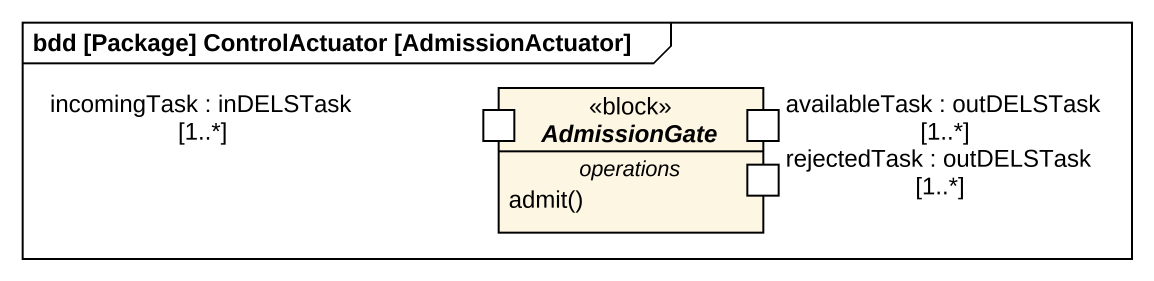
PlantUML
@startuml
mainframe bdd [Package] ControlActuator [AdmissionActuator]
hide circle
hide empty members
abstract class AdmissionGate <<block>> {
  -- operations --
  admit()
  -- ports --
  incomingTask : inDELSTask [1..*]
  availableTask : outDELSTask [1..*]
  rejectedTask : outDELSTask [1..*]
}
@enduml
